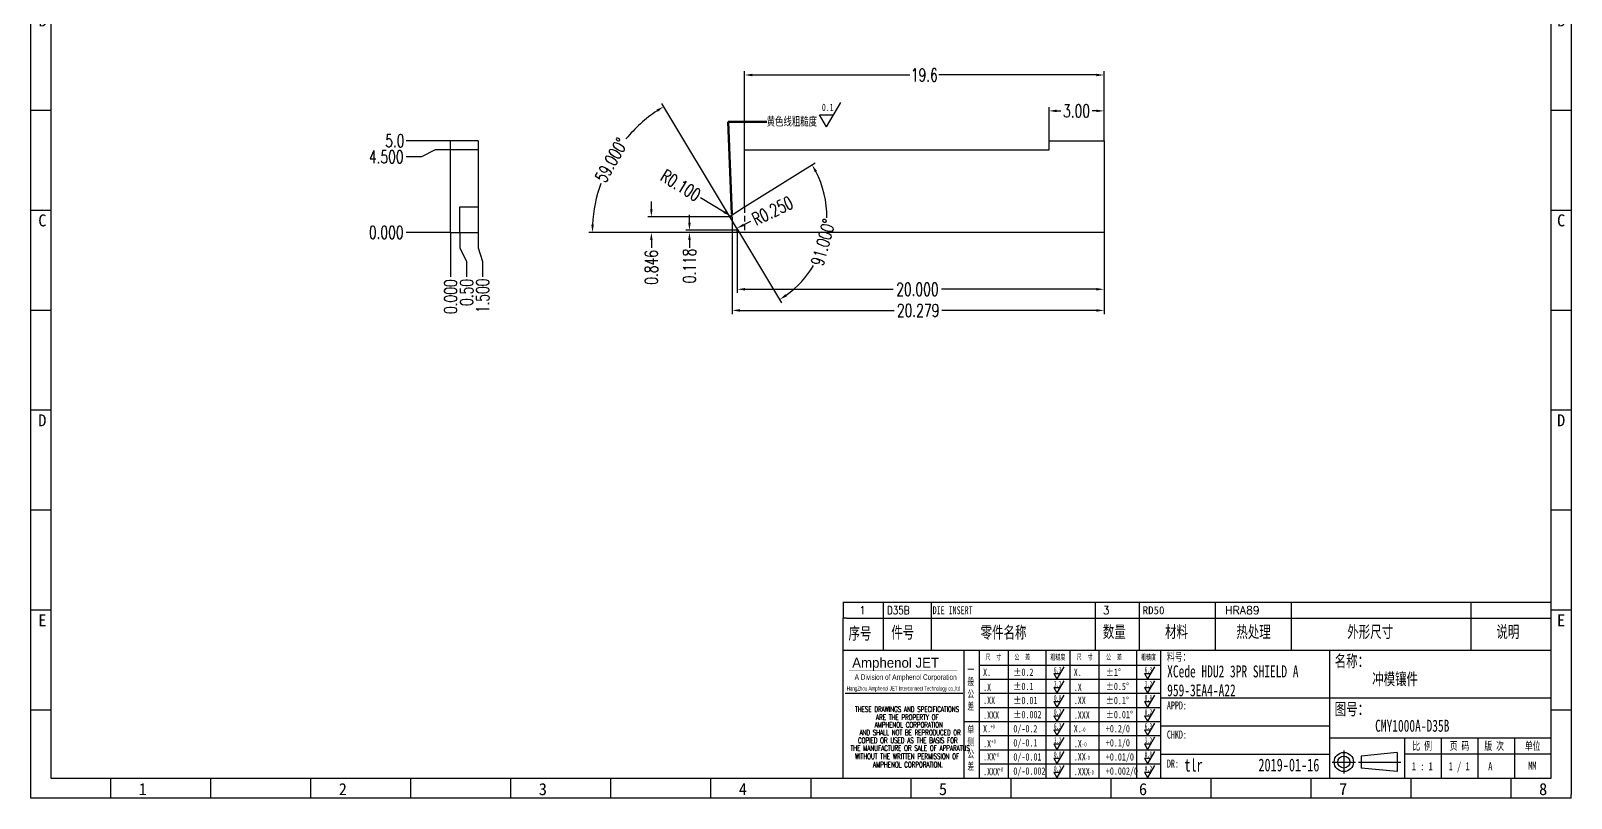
# Model space of a CAD drawing. Header units: millimetres. Extents: x -2852 to 5627, y -2271 to 1849.
# Drawn here: x -934.6 to -850.6, y -542.3 to -500.5 of the extents above; entities that cross this region are included whole.
import ezdxf
from ezdxf.enums import TextEntityAlignment as Align

# ---------------------------------------------------------------- set-up
doc = ezdxf.new("R2010")
doc.units = ezdxf.units.MM
doc.header["$PDSIZE"] = 3
doc.linetypes.add('DASHED2', pattern=[9.525, 6.35, -3.175])
for name, color, linetype in [('1', 7, 'Continuous'), ('11', 4, 'DASHED2'), ('41', 1, 'Continuous'), ('D03', 7, 'Continuous')]:
    doc.layers.add(name, color=color, linetype=linetype)
doc.styles.add('CH', font='仿宋_GB2312_0.ttf')
doc.styles.add('jet02', font='simplex.shx', dxfattribs={"width": 0.7})
doc.styles.add('SIMPLEX', font='SIMPLEX')
doc.styles.get("Standard").update_dxf_attribs({"font": '仿宋_GB2312_0.ttf', "width": 0.7})
doc.styles.add('TEXTSTYLE_1', font='TRIUMB.TTF')
doc.styles.add('TEXTSTYLE_2', font='TRIUM.TTF')
doc.styles.add('tk', font='', dxfattribs={"width": 0.7})
doc.styles.add('tk 2', font='仿宋_GB2312_0.ttf', dxfattribs={"width": 0.65})
doc.styles.add('tk 4', font='simplex.shx', dxfattribs={"width": 0.65, "bigfont": 'bigfont.shx'})
doc.styles.get('tk').set_extended_font_data('NSimSun')
doc.dimstyles.new('jet02', dxfattribs={"dimtxt": 3.5, "dimasz": 2.1, "dimexe": 1, "dimexo": 0, "dimgap": 0.5, "dimtad": 0, "dimtoh": 1, "dimdec": 3, "dimzin": 9, "dimdsep": 46, "dimtxsty": 'jet02', "dimcen": 0, "dimclrt": 256, "dimazin": 2, "dimtfac": 1, "dimtdec": 3, "dimtofl": 0, "dimtmove": 0, "dimatfit": 1, "dimfxl": 0, "dimarcsym": 0})

# ---------------------------------------------------------------- blocks, each defined once
blk = doc.blocks.new('A3-N')
at = {"layer": '1', "color": 1}
for p, q in [((0, 0), (0, 296.73)), ((0, 296.73), (420, 296.73)), ((21.82, 291.27), (21.82, 296.73)), ((49.09, 291.27), (49.09, 296.73)), ((76.36, 291.27), (76.36, 296.73)), ((103.64, 291.27), (103.64, 296.73)), ((103.64, 291.27), (103.64, 296.73)), ((103.64, 291.27), (103.64, 296.73)), ((130.91, 291.27), (130.91, 296.73)), ((158.18, 291.27), (158.18, 296.73)), ((185.45, 291.27), (185.45, 296.73)), ((212.73, 291.27), (212.73, 296.73)), ((240, 291.27), (240, 296.73)), ((267.27, 291.27), (267.27, 296.73)), ((294.55, 291.27), (294.55, 296.73)), ((321.82, 291.27), (321.82, 296.73)), ((349.09, 291.27), (349.09, 296.73)), ((376.36, 291.27), (376.36, 296.73)), ((403.64, 291.27), (403.64, 296.73)), ((420, 296.73), (420, 1)), ((5.45, 269.45), (0, 269.45)), ((420, 269.45), (414.55, 269.45)), ((5.45, 242.18), (0, 242.18)), ((420, 242.18), (414.55, 242.18)), ((5.45, 214.91), (0, 214.91)), ((420, 214.91), (414.55, 214.91)), ((5.45, 187.64), (0, 187.64)), ((420, 187.64), (414.55, 187.64)), ((5.45, 160.36), (0, 160.36)), ((420, 160.36), (414.55, 160.36)), ((5.45, 133.09), (0, 133.09)), ((420, 133.09), (414.55, 133.09)), ((5.45, 105.82), (0, 105.82)), ((420, 105.82), (414.55, 105.82)), ((5.45, 78.55), (0, 78.55)), ((420, 78.55), (414.55, 78.55)), ((5.45, 51.27), (0, 51.27)), ((420, 51.27), (414.55, 51.27)), ((222.45, 49.09), (221.45, 49.09)), ((221.45, 49.09), (221.45, 40.36)), ((222.45, 49.09), (414.55, 49.09)), ((232.36, 49.09), (232.36, 40.36)), ((245.45, 49.09), (245.45, 40.36)), ((290.18, 49.09), (290.18, 40.36)), ((302.18, 49.09), (302.18, 40.36)), ((322.91, 49.09), (322.91, 40.36)), ((343.64, 49.09), (343.64, 40.36)), ((392.73, 40.36), (392.73, 49.09)), ((258.55, 40.36), (258.55, 5.44)), ((266.45, 40.36), (266.45, 5.44)), ((276.78, 40.36), (276.78, 5.45)), ((291.18, 40.36), (291.18, 5.45)), ((301.51, 40.37), (301.51, 5.46)), ((308.01, 40.36), (308.01, 5.45)), ((354.09, 40.36), (354.09, 5.45)), ((308.01, 32.39), (258.55, 32.39)), ((308.01, 28.54), (258.55, 28.54)), ((414.55, 27.27), (308.01, 27.27)), ((5.45, 24), (0, 24)), ((308.01, 24.69), (258.55, 24.69)), ((420, 24), (414.55, 24)), ((308.01, 16.99), (258.55, 16.99)), ((354.09, 19.63), (308.01, 19.63)), ((308.01, 13.14), (258.55, 13.14)), ((414.55, 16.36), (354.09, 16.36)), ((374.55, 16.36), (374.55, 5.45)), ((384.55, 16.36), (384.55, 5.45)), ((394.55, 16.36), (394.55, 5.45)), ((404.55, 16.36), (404.55, 5.45)), ((308.01, 9.29), (258.55, 9.29)), ((308.01, 11.99), (354.09, 11.99)), ((372.51, 12.49), (362.69, 11.5)), ((362.69, 11.5), (362.69, 8.23)), ((372.51, 12.49), (372.51, 7.25)), ((414.55, 12), (374.55, 12)), ((21.82, 0), (21.82, 5.45)), ((49.09, 0), (49.09, 5.45)), ((76.36, 0), (76.36, 5.45)), ((103.64, 0), (103.64, 5.45)), ((130.91, 0), (130.91, 5.45)), ((158.18, 0), (158.18, 5.45)), ((185.45, 0), (185.45, 5.45)), ((212.73, 0), (212.73, 5.45)), ((240, 0), (240, 5.45)), ((267.27, 0), (267.27, 5.45)), ((294.55, 0), (294.55, 5.45)), ((321.82, 0), (321.82, 5.45)), ((349.09, 0), (349.09, 5.45)), ((372.51, 7.25), (362.69, 8.23)), ((376.36, 0), (376.36, 5.45)), ((403.64, 0), (403.64, 5.45)), ((1, 0), (0, 0)), ((420, 0), (1, 0)), ((420, 0), (420, 1))]:
    blk.add_line(p, q, dxfattribs=at)
at = {"layer": '1'}
for p, q in [((414.55, 278.18), (414.55, 284.73)), ((221.45, 40.36), (221.45, 5.45)), ((221.45, 40.36), (414.55, 40.36)), ((221.45, 40.36), (414.55, 40.36)), ((254.41, 40.36), (254.41, 5.45)), ((283.28, 40.36), (283.28, 5.45)), ((308.01, 36.24), (258.55, 36.24)), ((222.08, 28.67), (254.12, 28.67)), ((308.01, 20.84), (254.41, 20.84))]:
    blk.add_line(p, q, dxfattribs=at)
at = {"layer": '1', "color": 1, "ltscale": 0.05}
for p, q in [((278.93, 34.04), (279.79, 32.56)), ((278.93, 34.04), (280.65, 34.04)), ((281.68, 35.84), (279.79, 32.56)), ((303.66, 34.05), (304.52, 32.56)), ((303.66, 34.05), (305.38, 34.05)), ((306.41, 35.84), (304.52, 32.56)), ((278.93, 30.19), (279.79, 28.71)), ((278.93, 30.19), (280.65, 30.19)), ((281.68, 31.99), (279.79, 28.71)), ((303.66, 30.2), (305.38, 30.2)), ((303.66, 30.2), (304.52, 28.71)), ((306.41, 31.99), (304.52, 28.71)), ((278.93, 26.34), (279.79, 24.86)), ((278.93, 26.34), (280.65, 26.34)), ((281.68, 28.14), (279.79, 24.86)), ((303.66, 26.35), (304.52, 24.86)), ((303.66, 26.35), (305.38, 26.35)), ((306.41, 28.14), (304.52, 24.86)), ((278.93, 22.49), (280.65, 22.49)), ((278.93, 22.49), (279.79, 21.01)), ((281.68, 24.29), (279.79, 21.01)), ((303.66, 22.5), (305.38, 22.5)), ((303.66, 22.5), (304.52, 21.01)), ((306.41, 24.29), (304.52, 21.01)), ((278.93, 18.66), (279.79, 17.17)), ((278.93, 18.66), (280.65, 18.66)), ((281.68, 20.45), (279.79, 17.17)), ((303.66, 18.66), (304.52, 17.18)), ((303.66, 18.66), (305.38, 18.66)), ((306.41, 20.46), (304.52, 17.18)), ((278.93, 14.81), (280.65, 14.81)), ((278.93, 14.81), (279.79, 13.32)), ((281.68, 16.6), (279.79, 13.32)), ((281.68, 12.75), (279.79, 9.47)), ((303.66, 14.81), (305.38, 14.81)), ((303.66, 14.81), (304.52, 13.33)), ((306.41, 16.61), (304.52, 13.33)), ((306.41, 12.76), (304.52, 9.48)), ((278.93, 10.96), (279.79, 9.47)), ((278.93, 10.96), (280.65, 10.96)), ((281.68, 8.9), (279.79, 5.62)), ((303.66, 10.96), (304.52, 9.48)), ((303.66, 10.96), (305.38, 10.96)), ((306.41, 8.91), (304.52, 5.63)), ((278.93, 7.11), (279.79, 5.62)), ((278.93, 7.11), (280.65, 7.11)), ((303.66, 7.11), (305.38, 7.11)), ((303.66, 7.11), (304.52, 5.63))]:
    blk.add_line(p, q, dxfattribs=at)
at = {"layer": '1', "color": 1, "ltscale": 0.1}
for p, q in [((358.01, 13.02), (358.01, 6.71)), ((354.86, 9.87), (361.17, 9.87)), ((362.03, 9.87), (373.54, 9.87))]:
    blk.add_line(p, q, dxfattribs=at)
at = {"layer": '1'}
blk.add_lwpolyline([(221.45, 5.45), (414.55, 5.45), (414.55, 291.27), (5.45, 291.27), (5.45, 5.45), (414.55, 5.45)], dxfattribs=at)
at = {"layer": '1', "color": 7, "linetype": 'Continuous', "const_width": 0.123}
blk.add_lwpolyline([(223.11, 34.74), (252.6, 34.76)], dxfattribs=at)
at = {"layer": '1', "color": 1}
for radius in [2.62, 1.64]:
    blk.add_circle((358.01, 9.87), radius, dxfattribs=at)
at = {"layer": '41'}
for p, q in [((27.27, 291.27), (27.27, 269.45)), ((60, 291.27), (60, 269.45)), ((81.82, 291.27), (81.82, 269.45)), ((103.82, 291.27), (103.82, 269.45)), ((125.82, 291.27), (125.82, 269.45)), ((147.82, 291.27), (147.82, 269.45)), ((169.82, 291.27), (169.82, 269.45)), ((191.82, 291.27), (191.82, 269.45)), ((213.82, 291.27), (213.82, 269.45)), ((235.82, 291.27), (235.82, 269.45)), ((257.82, 291.27), (257.82, 269.45)), ((279.82, 291.27), (279.82, 269.45)), ((301.82, 291.27), (301.82, 269.45)), ((323.82, 291.27), (323.82, 269.45)), ((345.82, 291.27), (345.82, 269.45)), ((367.82, 291.27), (367.82, 269.45)), ((367.82, 285.82), (5.45, 285.82)), ((367.82, 280.36), (5.45, 280.36)), ((367.82, 274.91), (5.45, 274.91)), ((414.55, 269.45), (5.45, 269.45))]:
    blk.add_line(p, q, dxfattribs=at)
at = {"layer": '1', "color": 1}
for s, p in [('1', (29.64, 295.11)), ('2', (84.18, 295.11)), ('3', (138.73, 295.11)), ('4', (193.27, 295.11)), ('5', (247.82, 295.11)), ('6', (302.36, 295.11)), ('7', (356.91, 295.11)), ('8', (411.45, 295.11)), ('1', (30.53, 4.11)), ('2', (85.08, 4.11)), ('3', (139.62, 4.11)), ('4', (194.17, 4.11)), ('5', (248.72, 4.11)), ('6', (303.26, 4.11)), ('7', (357.81, 4.11)), ('8', (412.35, 4.11))]:
    blk.add_text(s, height=3.27, dxfattribs=at).set_placement(p, align=Align.TOP_CENTER)
at = {"layer": '1', "style": 'tk', "width": 0.7}
for s, p in [('投单日期:', (16.36, 288.55)), ('工    序:', (70.91, 288.55)), ('备注：', (375.51, 288.55)), ('交    期:', (16.36, 283.09)), ('预估工时:', (70.91, 283.09)), ('加工代码:', (16.36, 277.64)), ('实际工时:', (70.91, 277.64)), ('数    量:', (16.36, 272.18)), ('工序交期:', (70.91, 272.18))]:
    blk.add_text(s, height=2.727, dxfattribs=at).set_placement(p, align=Align.MIDDLE)
at = {"layer": '1', "color": 1}
for s, p in [('A', (2.04, 268.36)), ('B', (2.04, 213.82)), ('C', (2.04, 159.27)), ('D', (2.04, 104.73)), ('E', (2.04, 50.18))]:
    blk.add_text(s, height=3.27, dxfattribs=at).set_placement(p, align=Align.TOP_LEFT)
for s, p in [('A', (418.37, 268.36)), ('B', (418.37, 213.82)), ('C', (418.37, 159.27)), ('D', (418.37, 104.73)), ('E', (418.37, 50.18))]:
    blk.add_text(s, height=3.27, dxfattribs=at).set_placement(p, align=Align.TOP_RIGHT)
at = {"layer": '1', "color": 1, "style": 'tk 2', "width": 0.7}
for s, height, p in [('序号', 3.273, (222.96, 43.34)), ('件号', 3.273, (234.62, 43.61)), ('零件名称', 3.273, (258.97, 43.61)), ('数量', 3.273, (292.3, 43.78)), ('材料', 3.273, (309.27, 43.78)), ('热处理', 3.273, (328.71, 43.78)), ('外形尺寸', 3.273, (358.94, 43.78)), ('说明', 3.273, (399.61, 43.78)), ('料号：', 2.182, (309.77, 37.46)), ('名称：', 3.273, (355.52, 35.79)), ('图号：', 3.273, (355.52, 22.7)), ('比 例', 2.182, (376.69, 13.18)), ('页 码', 2.182, (386.85, 13.18)), ('版 次', 2.182, (396.31, 13.18)), ('单位', 2.182, (407.35, 13.18))]:
    blk.add_text(s, height=height, dxfattribs=at).set_placement(p)
at = {"layer": '1', "color": 7, "linetype": 'Continuous', "style": 'TEXTSTYLE_1'}
blk.add_text('Amphenol JET', height=2.7, dxfattribs=at).set_placement((223.96, 35.61))
at = {"layer": '1', "color": 7, "linetype": 'Continuous'}
for s, height, style, width, p in [('A Division of Amphenol Corporation', 1.5, 'TEXTSTYLE_2', 0.7, (224.64, 32.29)), ('HangZhou Amphenol JET Interconnect Technology co.,ltd ', 1.2, 'TEXTSTYLE_2', 0.6, (222.47, 29.36)), ('THESE DRAWINGS AND SPECIFICATIONS', 1.5, 'tk 4', 0.6, (224.73, 23.52)), ('ARE THE PROPERTY OF', 1.5, 'tk 4', 0.6, (230.45, 21.35)), ('AND SHALL NOT BE REPRODUCED OR', 1.5, 'tk 4', 0.6, (225.95, 17.17)), ('AMPHENOL CORPORATION', 1.5, 'tk 4', 0.6, (230.04, 19.27)), ('THE MANUFACTURE OR SALE OF APPARATUS', 1.5, 'tk 4', 0.6, (223.5, 12.92)), ('COPIED OR USED AS THE BASIS FOR', 1.5, 'tk 4', 0.6, (225.54, 15.02)), ('WITHOUT THE WRITTEN PERMISSION OF', 1.5, 'tk 4', 0.6, (224.73, 10.67)), ('AMPHENOL CORPORATION.', 1.5, 'tk 4', 0.6, (229.63, 8.4))]:
    blk.add_text(s, height=height, dxfattribs=dict(at, style=style, width=width)).set_placement(p)
at = {"layer": '1', "color": 1, "style": 'tk 2', "width": 0.7}
for s, p in [('X.', (259.64, 34.37)), ('%%P0.2', (267.9, 34.37)), ('X.', (284.37, 34.37)), ('%%P1%%D', (293.12, 34.37)), ('.X', (259.64, 30.28)), ('%%P0.1', (267.9, 30.52)), ('.X', (284.37, 30.28)), ('%%P0.5%%D', (293.12, 30.52)), ('.XX', (259.64, 26.71)), ('%%P0.01', (267.9, 26.67)), ('.XX', (284.37, 26.71)), ('%%P0.1%%D', (293.12, 26.67)), ('.XXX', (259.64, 22.68)), ('%%P0.002', (267.9, 22.82)), ('.XXX', (284.37, 22.68)), ('%%P0.01%%D', (293.12, 22.82)), ('X.', (259.64, 18.97)), ('0/-0.2', (267.9, 18.97)), ('X.', (284.37, 18.97)), ('+0.2/0', (293.12, 18.97)), ('.X', (259.64, 14.88)), ('0/-0.1', (267.9, 15.12)), ('.X', (284.37, 14.88)), ('+0.1/0', (293.12, 15.12)), ('.XX', (259.64, 11.31)), ('0/-0.01', (267.9, 11.27)), ('0/-0.002', (267.9, 7.42)), ('.XX', (284.37, 11.31)), ('+0.01/0', (293.12, 11.27)), ('+0.002/0', (293.12, 7.42)), ('.XXX', (259.64, 7.28)), ('.XXX', (284.37, 7.28))]:
    blk.add_text(s, height=2, dxfattribs=at).set_placement(p, align=Align.MIDDLE_LEFT)
at = {"layer": '1', "color": 1, "ltscale": 0.05, "style": 'tk 2', "width": 0.5}
for s, p in [('6.3', (279.01, 34.26)), ('6.3', (303.74, 34.27)), ('3.2', (279.01, 30.41)), ('3.2', (303.74, 30.42)), ('0.8', (279.01, 26.56)), ('0.8', (303.74, 26.57)), ('0.2', (279.01, 22.71)), ('0.2', (303.74, 22.72)), ('6.3', (279.01, 18.87)), ('6.3', (303.74, 18.88)), ('3.2', (279.01, 15.02)), ('0.8', (279.01, 11.17)), ('3.2', (303.74, 15.03)), ('0.8', (303.74, 11.18)), ('0.2', (279.01, 7.32)), ('0.2', (303.74, 7.33))]:
    blk.add_text(s, height=1.6, dxfattribs=at).set_placement(p)
at = {"layer": '1', "style": 'tk 2', "width": 0.7}
for s, p in [('APPD:', (309.77, 24.21)), ('CHKD:', (309.77, 16.27)), ('DR:', (309.77, 8.35))]:
    blk.add_text(s, height=2.182, dxfattribs=at).set_placement(p)
at = {"layer": '1', "color": 7, "style": 'tk 2', "width": 0.7}
blk.add_text('MM', height=2.182, dxfattribs=at).set_placement((408.31, 7.75))
at = {"layer": '1', "color": 1, "ltscale": 0.05, "char_height": 1.5, "width": 6.3627, "attachment_point": 1, "style": 'tk 2'}
for s, insert in [('尺  寸', (260.31, 39.25)), ('公  差', (268.17, 39.25)), ('粗糙度', (277.98, 39.25)), ('尺  寸', (285.2, 39.25)), ('公  差', (293.18, 39.25)), ('粗糙度', (302.71, 39.26))]:
    blk.add_mtext(s, dxfattribs=dict(at, insert=insert))
at = {"layer": '1', "ltscale": 0.05, "char_height": 2, "width": 2.5195, "attachment_point": 1, "style": 'tk 2'}
for s, insert in [('一般公差', (255.39, 36.11)), ('单侧公差', (255.39, 19.71))]:
    blk.add_mtext(s, dxfattribs=dict(at, insert=insert))
at = {"layer": '1', "color": 1, "ltscale": 0.05, "char_height": 1.2, "width": 5.1396, "attachment_point": 1, "line_spacing_factor": 0.8, "style": 'tk 2'}
for s, insert in [('+0', (261.58, 20.13)), ('-0', (286.31, 19.33)), ('+0', (261.88, 16.09)), ('-0', (286.61, 15.29)), ('+0', (262.79, 12.45)), ('+0', (263.87, 8.44)), ('-0', (287.51, 11.65)), ('-0', (288.59, 7.64))]:
    blk.add_mtext(s, dxfattribs=dict(at, insert=insert))
at = {"layer": '1', "style": 'tk 2', "width": 0.7}
for tag, p in [('PATR-NO1', (309.84, 32.96)), ('TITLE', (365.74, 30.9)), ('PATR-NO2', (309.84, 27.81)), ('DWG-NO:', (366.54, 18.14))]:
    blk.add_attdef(tag, p, '', height=3.27, dxfattribs=at)
at = {"layer": '1', "color": 1, "style": 'tk 2', "width": 0.7}
for tag, p in [('DRAW', (314.55, 7.27)), ('DATE', (334.72, 7.32))]:
    blk.add_attdef(tag, p, '', height=3.49, dxfattribs=at)
at = {"layer": '1', "style": 'tk 2', "width": 0.7}
for tag, p in [('SCALE', (376.55, 8.73)), ('SHEET', (386.6, 8.72)), ('REV', (397.38, 8.73))]:
    blk.add_attdef(tag, text='', height=2.18, dxfattribs=at).set_placement(p, align=Align.MIDDLE_LEFT)
blk = doc.blocks.new('FB3')
at = {"layer": '1', "color": 1}
for p, q in [((0, 4.36), (193.09, 4.36)), ((0, 4.36), (0, 0)), ((10.91, 4.36), (10.91, 0)), ((24, 4.36), (24, 0)), ((68.73, 4.36), (68.73, 0)), ((80.73, 4.36), (80.73, 0)), ((101.45, 4.36), (101.45, 0)), ((122.18, 4.36), (122.18, 0)), ((171.27, 0), (171.27, 4.36))]:
    blk.add_line(p, q, dxfattribs=at)
at = {"layer": '1'}
for tag, style, p in [('ITEM', 'SIMPLEX', (4.36, 2.18)), ('PARTNO', 'SIMPLEX', (12, 2.18)), ('QTY', 'SIMPLEX', (74.18, 2.18)), ('MATL', 'CH', (81.72, 2.18)), ('FINISH', 'SIMPLEX', (104.17, 2.18)), ('SPEC', 'SIMPLEX', (130.91, 2.18)), ('REMARK', 'SIMPLEX', (174.06, 2.18))]:
    blk.add_attdef(tag, text='', height=2.18, dxfattribs=dict(at, style=style)).set_placement(p, align=Align.MIDDLE_LEFT)
at = {"layer": '1', "style": 'tk', "width": 0.7}
blk.add_attdef('DIE', text='', height=2.18, dxfattribs=at).set_placement((24.43, 2.18), align=Align.MIDDLE_LEFT)
blk = doc.blocks.new('*D2290')
at = {"layer": '41', "ltscale": 0.05}
blk.add_line((3.491, -2963.889), (1.063, -2963.889), dxfattribs=at)
at = {"layer": 'Defpoints', "color": 0, "ltscale": 0.05}
for p in [(1.063, -2963.889), (3.491, -2963.889), (3.491, -2963.889)]:
    blk.add_point(p, dxfattribs=at)
at = {"layer": '41', "ltscale": 0.05, "insert": (-0.017, -2963.889), "char_height": 0.7, "attachment_point": 5, "style": 'jet02'}
blk.add_mtext('0.000', dxfattribs=at)
blk = doc.blocks.new('*D2291')
at = {"layer": '41', "ltscale": 0.05}
for p, q in [((1.903, -2959.764), (1.063, -2959.764)), ((2.651, -2959.389), (1.903, -2959.764)), ((3.491, -2959.389), (2.651, -2959.389))]:
    blk.add_line(p, q, dxfattribs=at)
at = {"layer": 'Defpoints', "color": 0, "ltscale": 0.05}
for p in [(1.063, -2959.764), (3.491, -2959.389), (3.491, -2963.889)]:
    blk.add_point(p, dxfattribs=at)
at = {"layer": '41', "ltscale": 0.05, "insert": (-0.017, -2959.764), "char_height": 0.7, "attachment_point": 5, "style": 'jet02'}
blk.add_mtext('4.500', dxfattribs=at)
blk = doc.blocks.new('*D2292')
at = {"layer": '41', "ltscale": 0.05}
blk.add_line((3.491, -2958.889), (1.063, -2958.889), dxfattribs=at)
at = {"layer": 'Defpoints', "color": 0, "ltscale": 0.05}
for p in [(1.063, -2958.889), (3.491, -2958.889), (3.491, -2963.889)]:
    blk.add_point(p, dxfattribs=at)
at = {"layer": '41', "ltscale": 0.05, "insert": (0.45, -2958.889), "char_height": 0.7, "attachment_point": 5, "style": 'jet02'}
blk.add_mtext('5.0', dxfattribs=at)
blk = doc.blocks.new('*D2293')
at = {"layer": '41', "ltscale": 0.05}
blk.add_line((3.491, -2963.889), (3.491, -2966.318), dxfattribs=at)
at = {"layer": 'Defpoints', "color": 0, "ltscale": 0.05}
for p in [(3.491, -2963.889), (3.491, -2963.889), (3.491, -2966.318)]:
    blk.add_point(p, dxfattribs=at)
at = {"layer": '41', "ltscale": 0.05, "insert": (3.491, -2967.398), "char_height": 0.7, "attachment_point": 5, "rotation": 90, "style": 'jet02'}
blk.add_mtext('0.000', dxfattribs=at)
blk = doc.blocks.new('*D2294')
at = {"layer": '41', "ltscale": 0.05}
for p, q in [((3.991, -2963.889), (3.991, -2964.729)), ((3.991, -2964.729), (4.366, -2965.478)), ((4.366, -2965.478), (4.366, -2966.318))]:
    blk.add_line(p, q, dxfattribs=at)
at = {"layer": 'Defpoints', "color": 0, "ltscale": 0.05}
for p in [(3.491, -2963.889), (3.991, -2963.889), (4.366, -2966.318)]:
    blk.add_point(p, dxfattribs=at)
at = {"layer": '41', "ltscale": 0.05, "insert": (4.366, -2967.165), "char_height": 0.7, "attachment_point": 5, "rotation": 90, "style": 'jet02'}
blk.add_mtext('0.50', dxfattribs=at)
blk = doc.blocks.new('*D2295')
at = {"layer": '41', "ltscale": 0.05}
for p, q in [((4.991, -2963.889), (4.991, -2964.729)), ((4.991, -2964.729), (5.241, -2965.478)), ((5.241, -2965.478), (5.241, -2966.318))]:
    blk.add_line(p, q, dxfattribs=at)
at = {"layer": 'Defpoints', "color": 0, "ltscale": 0.05}
for p in [(3.491, -2963.889), (4.991, -2963.889), (5.241, -2966.318)]:
    blk.add_point(p, dxfattribs=at)
at = {"layer": '41', "ltscale": 0.05, "insert": (5.241, -2967.351), "char_height": 0.7, "attachment_point": 5, "rotation": 90, "style": 'jet02'}
blk.add_mtext('1.500', dxfattribs=at)
blk = doc.blocks.new('*D2296')
at = {"layer": '41', "ltscale": 0.05}
for p, q in [((19.127, -2963.889), (19.127, -2967.192)), ((39.127, -2963.889), (39.127, -2967.192)), ((19.547, -2966.992), (27.635, -2966.992)), ((38.707, -2966.992), (30.261, -2966.992))]:
    blk.add_line(p, q, dxfattribs=at)
for points in [[(19.547, -2966.922), (19.547, -2967.062), (19.127, -2966.992)], [(38.707, -2966.922), (38.707, -2967.062), (39.127, -2966.992)]]:
    blk.add_solid(points, dxfattribs=at)
at = {"layer": 'Defpoints', "color": 0, "ltscale": 0.05}
for p in [(19.127, -2963.889), (39.127, -2963.889), (19.127, -2966.992)]:
    blk.add_point(p, dxfattribs=at)
at = {"layer": '41', "ltscale": 0.05, "insert": (28.948, -2966.992), "char_height": 0.7, "attachment_point": 5, "style": 'jet02'}
blk.add_mtext('20.000', dxfattribs=at)
blk = doc.blocks.new('*D2297')
at = {"layer": '41', "ltscale": 0.05}
for p, q in [((36.127, -2958.889), (36.127, -2957.059)), ((36.547, -2957.259), (36.78, -2957.259)), ((38.707, -2957.259), (38.473, -2957.259)), ((39.127, -2958.889), (39.127, -2957.059))]:
    blk.add_line(p, q, dxfattribs=at)
for points in [[(36.547, -2957.189), (36.547, -2957.329), (36.127, -2957.259)], [(38.707, -2957.189), (38.707, -2957.329), (39.127, -2957.259)]]:
    blk.add_solid(points, dxfattribs=at)
at = {"layer": 'Defpoints', "color": 0, "ltscale": 0.05}
for p in [(36.127, -2957.259), (36.127, -2958.889), (39.127, -2958.889)]:
    blk.add_point(p, dxfattribs=at)
at = {"layer": '41', "ltscale": 0.05, "insert": (37.627, -2957.259), "char_height": 0.7, "attachment_point": 5, "style": 'jet02'}
blk.add_mtext('3.00', dxfattribs=at)
blk = doc.blocks.new('*D2298')
at = {"layer": '41', "ltscale": 0.05}
for p, q in [((19.527, -2959.389), (19.527, -2955.099)), ((39.127, -2958.889), (39.127, -2955.099)), ((19.947, -2955.299), (28.538, -2955.299)), ((38.707, -2955.299), (30.115, -2955.299))]:
    blk.add_line(p, q, dxfattribs=at)
for points in [[(19.947, -2955.229), (19.947, -2955.369), (19.527, -2955.299)], [(38.707, -2955.229), (38.707, -2955.369), (39.127, -2955.299)]]:
    blk.add_solid(points, dxfattribs=at)
at = {"layer": 'Defpoints', "color": 0, "ltscale": 0.05}
for p in [(39.127, -2955.299), (39.127, -2958.889), (19.527, -2959.389)]:
    blk.add_point(p, dxfattribs=at)
at = {"layer": '41', "ltscale": 0.05, "insert": (29.327, -2955.299), "char_height": 0.7, "attachment_point": 5, "style": 'jet02'}
blk.add_mtext('19.6', dxfattribs=at)
blk = doc.blocks.new('*D2299')
at = {"layer": '41', "ltscale": 0.05}
for p, q in [((16.519, -2963.352), (16.519, -2962.932)), ((19.127, -2963.772), (16.319, -2963.772)), ((19.127, -2963.889), (16.319, -2963.889)), ((16.519, -2964.309), (16.519, -2964.729))]:
    blk.add_line(p, q, dxfattribs=at)
for points in [[(16.449, -2963.352), (16.589, -2963.352), (16.519, -2963.772)], [(16.449, -2964.309), (16.589, -2964.309), (16.519, -2963.889)]]:
    blk.add_solid(points, dxfattribs=at)
at = {"layer": 'Defpoints', "color": 0, "ltscale": 0.05}
for p in [(16.519, -2963.889), (19.127, -2963.772), (19.127, -2963.889)]:
    blk.add_point(p, dxfattribs=at)
at = {"layer": '41', "ltscale": 0.05, "insert": (16.519, -2965.716), "char_height": 0.7, "attachment_point": 5, "rotation": 90, "style": 'jet02'}
blk.add_mtext('0.118', dxfattribs=at)
blk = doc.blocks.new('*D2300')
at = {"layer": '41', "ltscale": 0.05}
for p, q in [((14.442, -2962.623), (14.442, -2962.203)), ((18.847, -2963.043), (14.242, -2963.043)), ((19.127, -2963.889), (14.242, -2963.889)), ((14.442, -2964.309), (14.442, -2964.729))]:
    blk.add_line(p, q, dxfattribs=at)
for points in [[(14.372, -2962.623), (14.512, -2962.623), (14.442, -2963.043)], [(14.372, -2964.309), (14.512, -2964.309), (14.442, -2963.889)]]:
    blk.add_solid(points, dxfattribs=at)
at = {"layer": 'Defpoints', "color": 0, "ltscale": 0.05}
for p in [(18.847, -2963.043), (14.442, -2963.889), (19.127, -2963.889)]:
    blk.add_point(p, dxfattribs=at)
at = {"layer": '41', "ltscale": 0.05, "insert": (14.442, -2965.798), "char_height": 0.7, "attachment_point": 5, "rotation": 90, "style": 'jet02'}
blk.add_mtext('0.846', dxfattribs=at)
blk = doc.blocks.new('*D2301')
at = {"layer": '41', "ltscale": 0.05}
for p, q in [((18.847, -2963.043), (18.847, -2968.346)), ((39.127, -2963.889), (39.127, -2968.346)), ((19.267, -2968.146), (27.685, -2968.146)), ((38.707, -2968.146), (30.289, -2968.146))]:
    blk.add_line(p, q, dxfattribs=at)
for points in [[(19.267, -2968.076), (19.267, -2968.216), (18.847, -2968.146)], [(38.707, -2968.076), (38.707, -2968.216), (39.127, -2968.146)]]:
    blk.add_solid(points, dxfattribs=at)
at = {"layer": 'Defpoints', "color": 0, "ltscale": 0.05}
for p in [(18.847, -2963.043), (39.127, -2963.889), (39.127, -2968.146)]:
    blk.add_point(p, dxfattribs=at)
at = {"layer": '41', "ltscale": 0.05, "insert": (28.987, -2968.146), "char_height": 0.7, "attachment_point": 5, "style": 'jet02'}
blk.add_mtext('20.279', dxfattribs=at)
blk = doc.blocks.new('*D2302')
at = {"layer": '41', "ltscale": 0.05}
for p, q in [((19.527, -2962.501), (23.374, -2960.097)), ((19.091, -2963.643), (21.543, -2967.723))]:
    blk.add_line(p, q, dxfattribs=at)
for start, end in [(359.12593, 27.45657), (305.54343, 329.63748)]:
    blk.add_arc((18.711, -2963.011), 5.298, start, end, dxfattribs=at)
for points in [[(23.351, -2960.603), (23.473, -2960.533), (23.204, -2960.203)], [(21.829, -2967.38), (21.752, -2967.263), (21.44, -2967.552)]]:
    blk.add_solid(points, dxfattribs=at)
at = {"layer": 'Defpoints', "color": 0, "ltscale": 0.05}
for p in [(19.527, -2962.501), (18.762, -2963.095), (18.794, -2962.959), (24.007, -2962.857), (19.091, -2963.643)]:
    blk.add_point(p, dxfattribs=at)
at = {"layer": '41', "ltscale": 0.05, "insert": (23.813, -2964.437), "char_height": 0.7, "attachment_point": 5, "rotation": 74.38171, "style": 'jet02'}
blk.add_mtext('91.000°', dxfattribs=at)
blk = doc.blocks.new('*D2303')
at = {"layer": '41', "ltscale": 0.05}
for p, q in [((18.762, -2963.095), (15.009, -2956.85)), ((19.127, -2963.889), (11.027, -2963.889))]:
    blk.add_line(p, q, dxfattribs=at)
for start, end in [(124.00364, 140.47367), (160.52633, 176.99636)]:
    blk.add_arc((19.239, -2963.889), 8.013, start, end, dxfattribs=at)
for points in [[(14.721, -2957.188), (14.796, -2957.306), (15.112, -2957.021)], [(11.308, -2963.471), (11.168, -2963.468), (11.227, -2963.889)]]:
    blk.add_solid(points, dxfattribs=at)
at = {"layer": 'Defpoints', "color": 0, "ltscale": 0.05}
for p in [(13.042, -2958.811), (18.762, -2963.095), (19.091, -2963.643), (19.127, -2963.889), (39.127, -2963.889)]:
    blk.add_point(p, dxfattribs=at)
at = {"layer": '41', "ltscale": 0.05, "insert": (12.265, -2959.944), "char_height": 0.7, "attachment_point": 5, "rotation": 60.5, "style": 'jet02'}
blk.add_mtext('59.000°', dxfattribs=at)
blk = doc.blocks.new('*D2304')
at = {"layer": '41', "ltscale": 0.05}
blk.add_line((19.856, -2963.293), (19.479, -2963.477), dxfattribs=at)
blk.add_solid([(19.448, -2963.414), (19.509, -2963.54), (19.101, -2963.662)], dxfattribs=at)
at = {"layer": 'Defpoints', "color": 0, "ltscale": 0.05}
for p in [(18.877, -2963.772), (19.101, -2963.662)]:
    blk.add_point(p, dxfattribs=at)
at = {"layer": '41', "ltscale": 0.05, "insert": (21.046, -2962.711), "char_height": 0.7, "attachment_point": 5, "rotation": 26.05595, "style": 'jet02'}
blk.add_mtext('R0.250', dxfattribs=at)
blk = doc.blocks.new('*D2305')
at = {"layer": '41', "ltscale": 0.05}
blk.add_line((17.13, -2961.989), (18.404, -2962.771), dxfattribs=at)
blk.add_solid([(18.441, -2962.712), (18.368, -2962.831), (18.762, -2962.991)], dxfattribs=at)
at = {"layer": 'Defpoints', "color": 0, "ltscale": 0.05}
for p in [(18.762, -2962.991), (18.847, -2963.043)]:
    blk.add_point(p, dxfattribs=at)
at = {"layer": '41', "ltscale": 0.05, "insert": (16.04, -2961.32), "char_height": 0.7, "attachment_point": 5, "rotation": 328.45184, "style": 'jet02'}
blk.add_mtext('R0.100', dxfattribs=at)

msp = doc.modelspace()

# ---------------------------------------------------------------- linework, layer by layer
at = {"layer": '1', "ltscale": 0.05}
for p, q in [((-910.2163, -506.4597), (-911.7163, -506.4597)), ((-879.0811, -506.9597), (-879.0811, -506.4597)), ((-879.0811, -506.4597), (-876.0811, -506.4597)), ((-876.0811, -506.4597), (-876.0811, -511.4597)), ((-895.6811, -510.0712), (-895.6811, -506.9597)), ((-895.6811, -506.9597), (-879.0811, -506.9597)), ((-876.0811, -511.4597), (-896.0811, -511.4597))]:
    msp.add_line(p, q, dxfattribs=at)
at = {"layer": '1', "color": 2, "ltscale": 0.05}
for p, q in [((-896.1168, -511.213), (-896.446, -510.665)), ((-896.4133, -510.5287), (-895.6811, -510.0712)), ((-896.0811, -511.4597), (-896.0811, -511.3417))]:
    msp.add_line(p, q, dxfattribs=at)
for centre, radius, start, end in [((-896.3603, -510.6135), 0.1, 122, 211), ((-896.3311, -511.3417), 0.25, 360, 31)]:
    msp.add_arc(centre, radius, start, end, dxfattribs=at)
at = {"layer": '11', "ltscale": 0.05}
msp.add_line((-895.6811, -510.0712), (-895.6811, -511.4597), dxfattribs=at)
at = {"layer": '41', "color": 2, "ltscale": 0.05}
for p, q in [((-891.2102, -505.7021), (-890.4404, -504.3688)), ((-891.2102, -505.7021), (-891.5951, -505.0355)), ((-891.5951, -505.0355), (-890.8253, -505.0355))]:
    msp.add_line(p, q, dxfattribs=at)
at = {"layer": 'D03', "ltscale": 0.05}
msp.add_line((-911.7163, -511.4597), (-910.2163, -511.4597), dxfattribs=at)
for points in [[(-911.7163, -511.4597), (-911.7163, -506.4597)], [(-910.2163, -506.4597), (-910.2163, -511.4597)], [(-910.2163, -506.9597), (-911.7163, -506.9597)], [(-911.2163, -511.4597), (-911.2163, -510.0712), (-910.2163, -510.0712)]]:
    msp.add_lwpolyline(points, dxfattribs=at)

# ---------------------------------------------------------------- block references
at = {"layer": '1', "ltscale": 0.05, "xscale": 0.2000000000000455, "yscale": 0.2000000000000455, "zscale": 0.2000000000000455}
msp.add_blockref('A3-N', (-934.6058, -542.3308), dxfattribs=at).add_auto_attribs({'DWG-NO:': 'CMY1000A-D35B', 'TITLE': '冲模镶件', 'REV': 'A', 'SHEET': '1 / 1', 'DRAW': 'tlr', 'DATE': '2019-01-16', 'PATR-NO1': 'XCede HDU2 3PR SHIELD A', 'PATR-NO2': '959-3EA4-A22', 'SCALE': '1 : 1'})
at = {"layer": '1', "ltscale": 0.05}
ref = msp.add_blockref('FB3', (-890.3149, -532.5126), dxfattribs=dict(at, xscale=0.2000000000000455, yscale=0.2000000000000455, zscale=0.2000000000000455))
ref.add_attrib('PARTNO', 'D35B', dxfattribs={"height": 0.43636, "style": 'SIMPLEX', "width": 0.8}).set_placement((-887.9149, -532.0763), align=Align.MIDDLE_LEFT)
ref.add_attrib('ITEM', '1', dxfattribs={"height": 0.4364, "style": 'SIMPLEX'}).set_placement((-889.4422, -532.0763), align=Align.MIDDLE_LEFT)
ref.add_attrib('DIE', 'DIE INSERT', dxfattribs={"height": 0.43636, "style": 'tk', "width": 0.7}).set_placement((-885.4289, -532.0763), align=Align.MIDDLE_LEFT)
ref.add_attrib('QTY', '3', dxfattribs={"height": 0.4364, "style": 'SIMPLEX'}).set_placement((-876.155, -532.0763), align=Align.MIDDLE_LEFT)
ref.add_attrib('MATL', 'RD50', dxfattribs={"height": 0.43636, "style": 'CH'}).set_placement((-873.9717, -532.0763), align=Align.MIDDLE_LEFT)
ref.add_attrib('FINISH', 'HRA89', dxfattribs={"height": 0.43636, "style": 'SIMPLEX'}).set_placement((-869.4804, -532.0763), align=Align.MIDDLE_LEFT)

# ---------------------------------------------------------------- texts
at = {"layer": '41', "color": 2, "ltscale": 0.05, "style": 'tk 2', "width": 0.65}
msp.add_text('0.1', height=0.4, dxfattribs=at).set_placement((-891.4666, -504.8357))
at = {"layer": '41', "color": 2, "ltscale": 0.05, "insert": (-894.4776, -505.4275), "char_height": 0.466667, "attachment_point": 4, "style": 'jet02'}
msp.add_mtext('{\\fSimSun|b0|i0|c134|p54;黄色线粗糙度}', dxfattribs=at)

# ---------------------------------------------------------------- dimensions: what is measured, and where the dimension line sits
at = {"layer": '41', "ltscale": 0.05}
for base, p1, p2, override, picture, middle in [((-876.0811, -502.8688), (-895.6811, -506.9597), (-876.0811, -506.4597), {"dimscale": 0.2, "dimtoh": 0, "dimdec": 1, "dimzin": 1, "dimclrd": 256, "dimclre": 256, "dimadec": 1, "dimazin": 0, "dimatfit": 3, "dimlwd": 65535, "dimlwe": 65535}, '*D2298', (-885.8811, -502.8688)), ((-879.0811, -504.8289), (-876.0811, -506.4597), (-879.0811, -506.4597), {"dimscale": 0.2, "dimtoh": 0, "dimdec": 2, "dimzin": 1, "dimclrd": 256, "dimclre": 256, "dimazin": 0, "dimatfit": 3, "dimlwd": 65535, "dimlwe": 65535}, '*D2297', (-877.5811, -504.8289)), ((-876.0811, -515.7158), (-896.3603, -510.6135), (-876.0811, -511.4597), {"dimscale": 0.2, "dimtoh": 0, "dimzin": 1, "dimclrd": 256, "dimclre": 256, "dimadec": 3, "dimazin": 0, "dimatfit": 3, "dimlwd": 65535, "dimlwe": 65535}, '*D2301', (-886.2207, -515.7158))]:
    dim = msp.add_linear_dim(base=base, p1=p1, p2=p2, dimstyle='jet02', override=override, dxfattribs=at)
    dim.commit()
    dim.dimension.update_dxf_attribs({"geometry": picture, "text_midpoint": middle, "insert": (-915.2077, 2452.4298)})
dim = msp.add_angular_dim_2l(base=(-902.16605, -506.38103), line1=((-876.08106, -511.45967), (-896.08106, -511.45967)), line2=((-896.11677, -511.21297), (-896.44599, -510.66505)), dimstyle='jet02', override={"dimscale": 0.2, "dimtoh": 0, "dimzin": 1, "dimclrd": 256, "dimclre": 256, "dimadec": 3, "dimazin": 0, "dimatfit": 3, "dimlwd": 65535, "dimlwe": 65535}, dxfattribs=at)
dim.commit()
dim.dimension.update_dxf_attribs({"geometry": '*D2303', "text_midpoint": (-902.94235, -507.51408), "insert": (-915.2077, 2452.42982)})
for feature_location, offset, dtype, origin, override, picture, middle, set_off in [((-911.7163, -506.4597), (-2.4286, 0), 0, (-911.7163, -511.4597), {"dimscale": 0.2, "dimtoh": 0, "dimdec": 1, "dimzin": 1, "dimclrd": 256, "dimclre": 256, "dimadec": 1, "dimazin": 0, "dimatfit": 3, "dimlwd": 65535, "dimlwe": 65535}, '*D2292', (-914.7582, -506.4597), (-915.2077, 2452.4298)), ((-911.7163, -506.9597), (-2.4286, -0.375), 0, (-911.7163, -511.4597), {"dimscale": 0.2, "dimtoh": 0, "dimzin": 1, "dimclrd": 256, "dimclre": 256, "dimadec": 3, "dimazin": 0, "dimatfit": 3, "dimlwd": 65535, "dimlwe": 65535}, '*D2291', (-915.2249, -507.3347), (-915.2077, 2452.4298)), ((-911.7162667274, -511.4596690736), (-2.4286039505, 0), 0, (-911.7162667274, -511.4596690736), {"dimscale": 0.2, "dimtoh": 0, "dimzin": 1, "dimclrd": 256, "dimclre": 256, "dimadec": 3, "dimazin": 0, "dimatfit": 3, "dimlwd": 65535, "dimlwe": 65535}, '*D2290', (-915.2248706778, -511.4596690736), (-915.2077048823, 2452.4298167741)), ((-911.7162667274, -511.4596690736), (0, -2.4286039505), 1, (-911.7162667274, -511.4596690736), {"dimscale": 0.2, "dimtoh": 0, "dimzin": 1, "dimclrd": 256, "dimclre": 256, "dimadec": 3, "dimazin": 0, "dimatfit": 3, "dimlwd": 65535, "dimlwe": 65535}, '*D2293', (-911.7162667274, -514.968273024), (-915.2077048823, 2452.4298167741)), ((-911.2163, -511.4597), (0.375, -2.4286), 1, (-911.7163, -511.4597), {"dimscale": 0.2, "dimtoh": 0, "dimdec": 2, "dimzin": 1, "dimclrd": 256, "dimclre": 256, "dimazin": 0, "dimatfit": 3, "dimlwd": 65535, "dimlwe": 65535}, '*D2294', (-910.8413, -514.7349), (-915.2077, 2452.4298)), ((-910.2163, -511.4597), (0.25, -2.4286), 1, (-911.7163, -511.4597), {"dimscale": 0.2, "dimtoh": 0, "dimzin": 1, "dimclrd": 256, "dimclre": 256, "dimadec": 3, "dimazin": 0, "dimatfit": 3, "dimlwd": 65535, "dimlwe": 65535}, '*D2295', (-909.9663, -514.9216), (-915.2077, 2452.4298))]:
    dim = msp.add_ordinate_dim(feature_location=feature_location, offset=offset, dtype=dtype, origin=origin, dimstyle='jet02', override=override, dxfattribs=at)
    dim.commit()
    dim.dimension.update_dxf_attribs({"geometry": picture, "text_midpoint": middle, "insert": set_off})
dim = msp.add_radius_dim(center=(-896.3603, -510.6135), mpoint=(-896.4455, -510.5612), dimstyle='jet02', override={"dimscale": 0.2, "dimtoh": 0, "dimzin": 1, "dimclrd": 256, "dimclre": 256, "dimadec": 3, "dimazin": 0, "dimatfit": 3, "dimlwd": 65535, "dimlwe": 65535}, dxfattribs=at)
dim.commit()
dim.dimension.update_dxf_attribs({"geometry": '*D2305', "text_midpoint": (-899.1673, -508.8901), "dimtype": 132, "insert": (-915.2077, 2452.4298)})
dim = msp.add_angular_dim_2l(base=(-891.20097, -510.42673), line1=((-896.11677, -511.21297), (-896.44599, -510.66505)), line2=((-896.41326, -510.52874), (-895.68106, -510.07121)), dimstyle='jet02', override={"dimscale": 0.2, "dimtoh": 0, "dimzin": 1, "dimclrd": 256, "dimclre": 256, "dimadec": 3, "dimazin": 0, "dimatfit": 3, "dimlwd": 65535, "dimlwe": 65535}, dxfattribs=at)
dim.commit()
dim.dimension.update_dxf_attribs({"geometry": '*D2302', "text_midpoint": (-891.39434, -512.00715), "dimtype": 130, "insert": (-915.2077, 2452.42982)})
for base, p1, picture, middle in [((-900.7658, -511.4597), (-896.3603, -510.6135), '*D2300', (-900.7658, -513.368)), ((-898.6886, -511.4597), (-896.0811, -511.3417), '*D2299', (-898.6886, -513.2863))]:
    dim = msp.add_linear_dim(base=base, p1=p1, p2=(-896.0811, -511.4597), angle=90, dimstyle='jet02', override={"dimscale": 0.2, "dimtoh": 0, "dimzin": 1, "dimclrd": 256, "dimclre": 256, "dimadec": 3, "dimazin": 0, "dimatfit": 3, "dimlwd": 65535, "dimlwe": 65535}, dxfattribs=at)
    dim.commit()
    dim.dimension.update_dxf_attribs({"geometry": picture, "text_midpoint": middle, "insert": (-915.2077, 2452.4298)})
dim = msp.add_radius_dim(center=(-896.3311, -511.3417), mpoint=(-896.1065, -511.2319), dimstyle='jet02', override={"dimscale": 0.2, "dimtoh": 0, "dimzin": 1, "dimclrd": 256, "dimclre": 256, "dimadec": 3, "dimazin": 0, "dimatfit": 3, "dimlwd": 65535, "dimlwe": 65535}, dxfattribs=at)
dim.commit()
dim.dimension.update_dxf_attribs({"geometry": '*D2304', "text_midpoint": (-894.1615, -510.2809), "insert": (-915.2077, 2452.4298)})
dim = msp.add_linear_dim(base=(-896.0811, -514.5617), p1=(-876.0811, -511.4597), p2=(-896.0811, -511.4597), dimstyle='jet02', override={"dimscale": 0.2, "dimtoh": 0, "dimzin": 1, "dimclrd": 256, "dimclre": 256, "dimadec": 3, "dimazin": 0, "dimatfit": 3, "dimlwd": 65535, "dimlwe": 65535}, dxfattribs=at)
dim.commit()
dim.dimension.update_dxf_attribs({"geometry": '*D2296', "text_midpoint": (-886.2599, -514.5617), "dimtype": 128, "insert": (-915.2077, 2452.4298)})

# ---------------------------------------------------------------- leaders
at = {"layer": '41', "color": 2, "ltscale": 0.05, "annotation_type": 0, "has_hookline": 1, "hookline_direction": 0, "text_width": 2.7593}
msp.add_leader([(-896.3701, -510.4673), (-896.5776, -505.4275), (-894.4776, -505.4275)], dimstyle='jet02', override={"dimscale": 0.1, "dimexe": 0, "dimgap": 0, "dimtoh": 0, "dimdec": 1, "dimzin": 1, "dimdle": 0.05, "dimclrd": 2, "dimclre": 256, "dimadec": 1, "dimazin": 0, "dimtp": 0.05, "dimtm": 0.05, "dimatfit": 3, "dimtolj": 1, "dimtzin": 0, "dimlwd": 65535}, dxfattribs=at)

doc.saveas('drawing.dxf')
